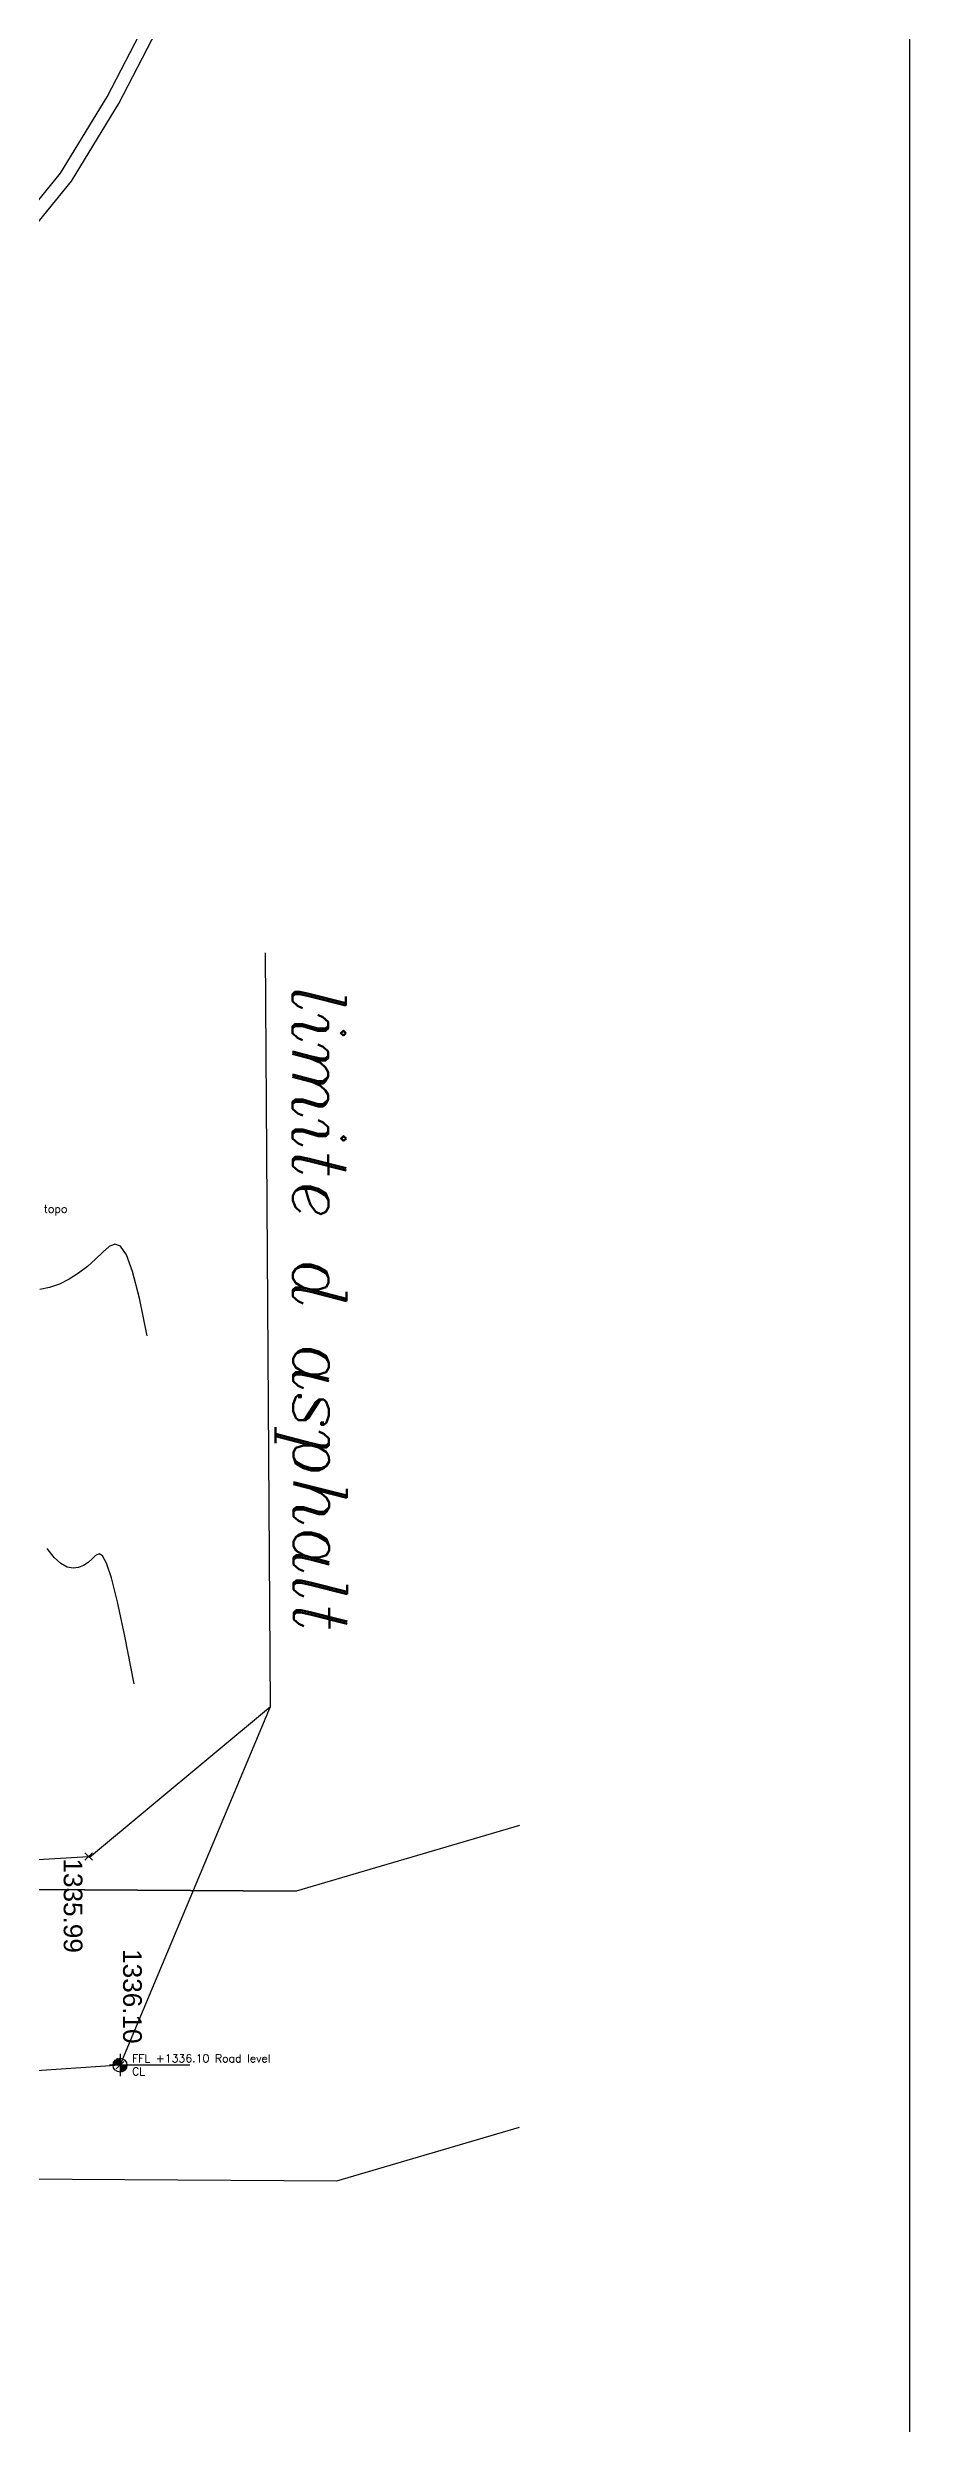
# Model space of a CAD drawing. Header units: centimetres. Extents: x 96271 to 179142, y 9855 to 112216.
# Drawn here: x 141579 to 143514, y 79650 to 84986 of the extents above; entities that cross this region are included whole.
import ezdxf
from ezdxf.enums import TextEntityAlignment as Align

# ---------------------------------------------------------------- set-up
doc = ezdxf.new("R2010")
doc.units = ezdxf.units.CM
doc.header["$LTSCALE"] = 100
doc.header["$MEASUREMENT"] = 0
doc.layers.get('0').update_dxf_attribs({"linetype": 'CONTINUOUS'})
for name, color, linetype in [('A-Otln-Lot Limit', 4, 'CONTINUOUS'), ('asphalt er', 8, 'CONTINUOUS'), ('C-TOPO-MAJR', 235, 'CONTINUOUS'), ('C-TOPO-MINR', 145, 'CONTINUOUS'), ("coupe aa'", 6, 'CONTINUOUS'), ('jal er', 5, 'CONTINUOUS'), ('LIM-1441', 7, 'CONTINUOUS'), ('NUMEROPARCELLE', 7, 'CONTINUOUS'), ('plan-elevation level', 7, 'CONTINUOUS'), ('V-NODE', 1, 'CONTINUOUS'), ('V-NODE-TEXT', 11, 'CONTINUOUS')]:
    doc.layers.add(name, color=color, linetype=linetype)
doc.layers.add('cadre', color=7, linetype='CONTINUOUS', lineweight=0)
doc.styles.add('I', font='ITALICC.SHX')
doc.styles.add('ROMAND', font='romand.shx', dxfattribs={"height": 10})
doc.styles.get("Standard").update_dxf_attribs({"font": 'arial.ttf'})
doc.styles.add('style', font='italicc.shx', dxfattribs={"height": 2})
pattern_1 = [(90, (894916.29, -703049.082), (14.2875, 7.14375), [0, -14.2875])]

# ---------------------------------------------------------------- blocks, each defined once
blk = doc.blocks.new('A$C5EE75B5F')
at = {"layer": 'asphalt er', "flags": 128}
for points, elevation in [([(92.427, 58.24), (93.024, 49.41), (93.647, 39.834), (94.701, 30.24), (96.907, 19.757), (96.856, 14.577), (93.724, 7.151), (91.021, 2.542)], 1336.096), ([(92.29, 20.742), (90.383, 29.307), (89.067, 40.965), (88.32, 47.818), (87.741, 57.535)], 1326.73)]:
    blk.add_lwpolyline(points, dxfattribs=dict(at, elevation=elevation))
at = {"layer": 'C-TOPO-MAJR', "linetype": 'Continuous', "lineweight": -3}
blk.add_lwpolyline([(83.862, 58.559), (82.796, 58.35), (82.018, 58.182), (81.485, 58.048), (81.156, 57.939), (80.99, 57.849), (80.946, 57.769), (80.982, 57.693), (81.058, 57.613), (81.137, 57.522), (81.204, 57.42), (81.251, 57.307), (81.266, 57.185), (81.24, 57.053), (81.164, 56.912), (81.028, 56.762), (80.822, 56.605)], dxfattribs=at)
at = {"layer": 'C-TOPO-MINR', "linetype": 'Continuous', "lineweight": -3}
blk.add_lwpolyline([(76.046, 58.85), (75.199, 58.675), (74.606, 58.522), (74.23, 58.384), (74.036, 58.254), (73.985, 58.126), (74.042, 57.994), (74.168, 57.851), (74.328, 57.691), (74.489, 57.51), (74.639, 57.31), (74.773, 57.098), (74.884, 56.879), (74.965, 56.659), (75.01, 56.443)], dxfattribs=at)
at = {"layer": "coupe aa'", "color": 0, "linetype": 'Continuous', "flags": 128}
for points, elevation in [([(92.427, 58.24), (84.369, 61.621), (67.445, 61.505)], 1336.096), ([(87.758, 57.552), (84.369, 61.621)], 1335.993)]:
    blk.add_lwpolyline(points, dxfattribs=dict(at, elevation=elevation))
at = {"layer": 'jal er', "elevation": 1331.25, "flags": 128}
for points in [[(68.111, 27.26), (66.112, 29.92), (64.093, 32.099), (61.839, 35.447), (60.321, 38.441), (58.54, 42.08), (56.872, 50.319), (54.824, 53.336), (52.201, 55.448), (50.113, 57.149), (48.368, 58.215), (46.738, 59.059), (43.305, 60.353)], [(67.871, 27.08), (65.881, 29.728), (63.857, 31.912), (61.58, 35.295), (60.052, 38.307), (58.254, 41.983), (56.59, 50.2), (54.601, 53.131), (52.012, 55.215), (49.939, 56.904), (48.221, 57.954), (46.616, 58.785), (43.199, 60.072)]]:
    blk.add_lwpolyline(points, dxfattribs=at)
at = {"layer": 'LIM-1441', "color": 1, "elevation": 1345.562}
for points in [[(95.397, 0.011), (99.365, 11.311), (99.971, 18.182), (94.886, 40.515), (95.024, 63.105)], [(88.453, 51.506), (88.518, 62.19)]]:
    blk.add_lwpolyline(points, dxfattribs=at)
at = {"layer": 'V-NODE', "color": 7, "lineweight": -2}
for p, q in [((92.342, 58.155, 1337.771), (92.512, 58.325, 1337.771)), ((92.342, 58.325, 1337.771), (92.512, 58.155, 1337.771)), ((92.41, 58.223, 1336.096), (92.444, 58.257, 1336.096)), ((92.41, 58.257, 1336.096), (92.444, 58.223, 1336.096)), ((87.656, 57.45, 1328.405), (87.826, 57.62, 1328.405)), ((87.656, 57.62, 1328.405), (87.826, 57.45, 1328.405)), ((87.724, 57.518, 1335.993), (87.758, 57.552, 1335.993)), ((87.724, 57.552, 1335.993), (87.758, 57.518, 1335.993))]:
    blk.add_line(p, q, dxfattribs=at)
at = {"layer": 'cadre', "style": 'I', "flags": 4}
blk.add_attdef('NORD', text='', height=0.27, rotation=272.4891, dxfattribs=at).set_placement((17.235, 54.422), align=Align.MIDDLE)
blk.add_attdef('NORD', text='', height=0.27, rotation=272.4891, dxfattribs=at).set_placement((17.235, 54.422), align=Align.MIDDLE)
at = {"layer": 'NUMEROPARCELLE', "color": 252, "style": 'style'}
blk.add_text('limite d asphalt', height=1.2, rotation=0.1254, dxfattribs=at).set_placement((68.171, 62.107, 807.337))
at = {"layer": 'V-NODE-TEXT', "color": 3, "linetype": 'ByBlock', "char_height": 0.42, "attachment_point": 4}
for s, insert in [('1336.10', (89.822, 58.516)), ('1335.99', (87.785, 57.184))]:
    blk.add_mtext(s, dxfattribs=dict(at, insert=insert))
blk = doc.blocks.new('CL-FFL-PLAN')
at = {"layer": 'plan-elevation level'}
h = blk.add_hatch(dxfattribs=at)
h.set_pattern_fill('DOTS', color=232, scale=9, angle=90, style=0)
h.set_pattern_definition(pattern_1)
h.paths.add_polyline_path([(-1229, 207), (-1229, 50), (-1385, 50, -0.414214)])
h = blk.add_hatch(dxfattribs=at)
h.set_pattern_fill('DOTS', color=232, scale=9, angle=90, style=0)
h.set_pattern_definition(pattern_1)
h.paths.add_polyline_path([(-1229, 50), (-1072, 50, -0.414214), (-1229, -106)])
at = {"layer": 'plan-elevation level', "color": 7, "ltscale": 111}
for p, q in [((337, 50), (-1463, 50)), ((-1229, 301), (-1229, -200))]:
    blk.add_line(p, q, dxfattribs=at)
blk.add_circle((-1229, 50), 156, dxfattribs=at)
at = {"layer": 'plan-elevation level', "color": 111, "ltscale": 111, "style": 'ROMAND'}
for s, p in [('CL', (-960, -180)), ('FFL', (-960, 110))]:
    blk.add_text(s, height=180, dxfattribs=at).set_placement(p)
for tag, p in [('FFL', (-424, 113)), ('CL', (-417, -180))]:
    blk.add_attdef(tag, p, '', height=180, dxfattribs=at)

msp = doc.modelspace()

# ---------------------------------------------------------------- linework, layer by layer
msp.add_lwpolyline([(134779.288, 108490.758), (143513.832, 108490.758), (143513.832, 28763.194), (134779.288, 28763.194)], close=True)
at = {"layer": 'A-Otln-Lot Limit'}
for points in [[(142638.47, 80992.789), (142137.237, 80845.658), (141068.859, 80852.143)], [(136358.63, 80003.381), (137049.382, 79760.839), (137736.484, 79700.241), (139969.68, 80208.803), (142228.733, 80195.091), (142638.47, 80315.364)]]:
    msp.add_lwpolyline(points, dxfattribs=at)

# ---------------------------------------------------------------- block references
at = {"xscale": 100, "yscale": 100, "zscale": 100, "rotation": 270.0000000000001}
msp.add_blockref('A$C5EE75B5F', (135918.102, 89697.42, -134556.2), dxfattribs=at)
at = {"layer": 'plan-elevation level'}
ref = msp.add_blockref('CL-FFL-PLAN', (141480.919, 82357.866), dxfattribs=dict(at, xscale=0.09982510700227937, yscale=0.09982510700227937, zscale=0.09982510700227937))
ref.add_attrib('FFL', '+1334.40 topo', (141438.596, 82369.099), dxfattribs={"layer": '0', "color": 111, "ltscale": 111, "height": 17.96852, "style": 'ROMAND'})
ref = msp.add_blockref('CL-FFL-PLAN', (141864.858, 80449.725, -845.1), dxfattribs=dict(at, xscale=0.09982510700227937, yscale=0.09982510700227937, zscale=0.09982510700227937))
ref.add_attrib('FFL', '+1336.10 Road level', (141822.535, 80460.958, -845.1), dxfattribs={"layer": '0', "color": 111, "ltscale": 111, "height": 17.96852, "style": 'ROMAND'})

doc.saveas('drawing.dxf')
